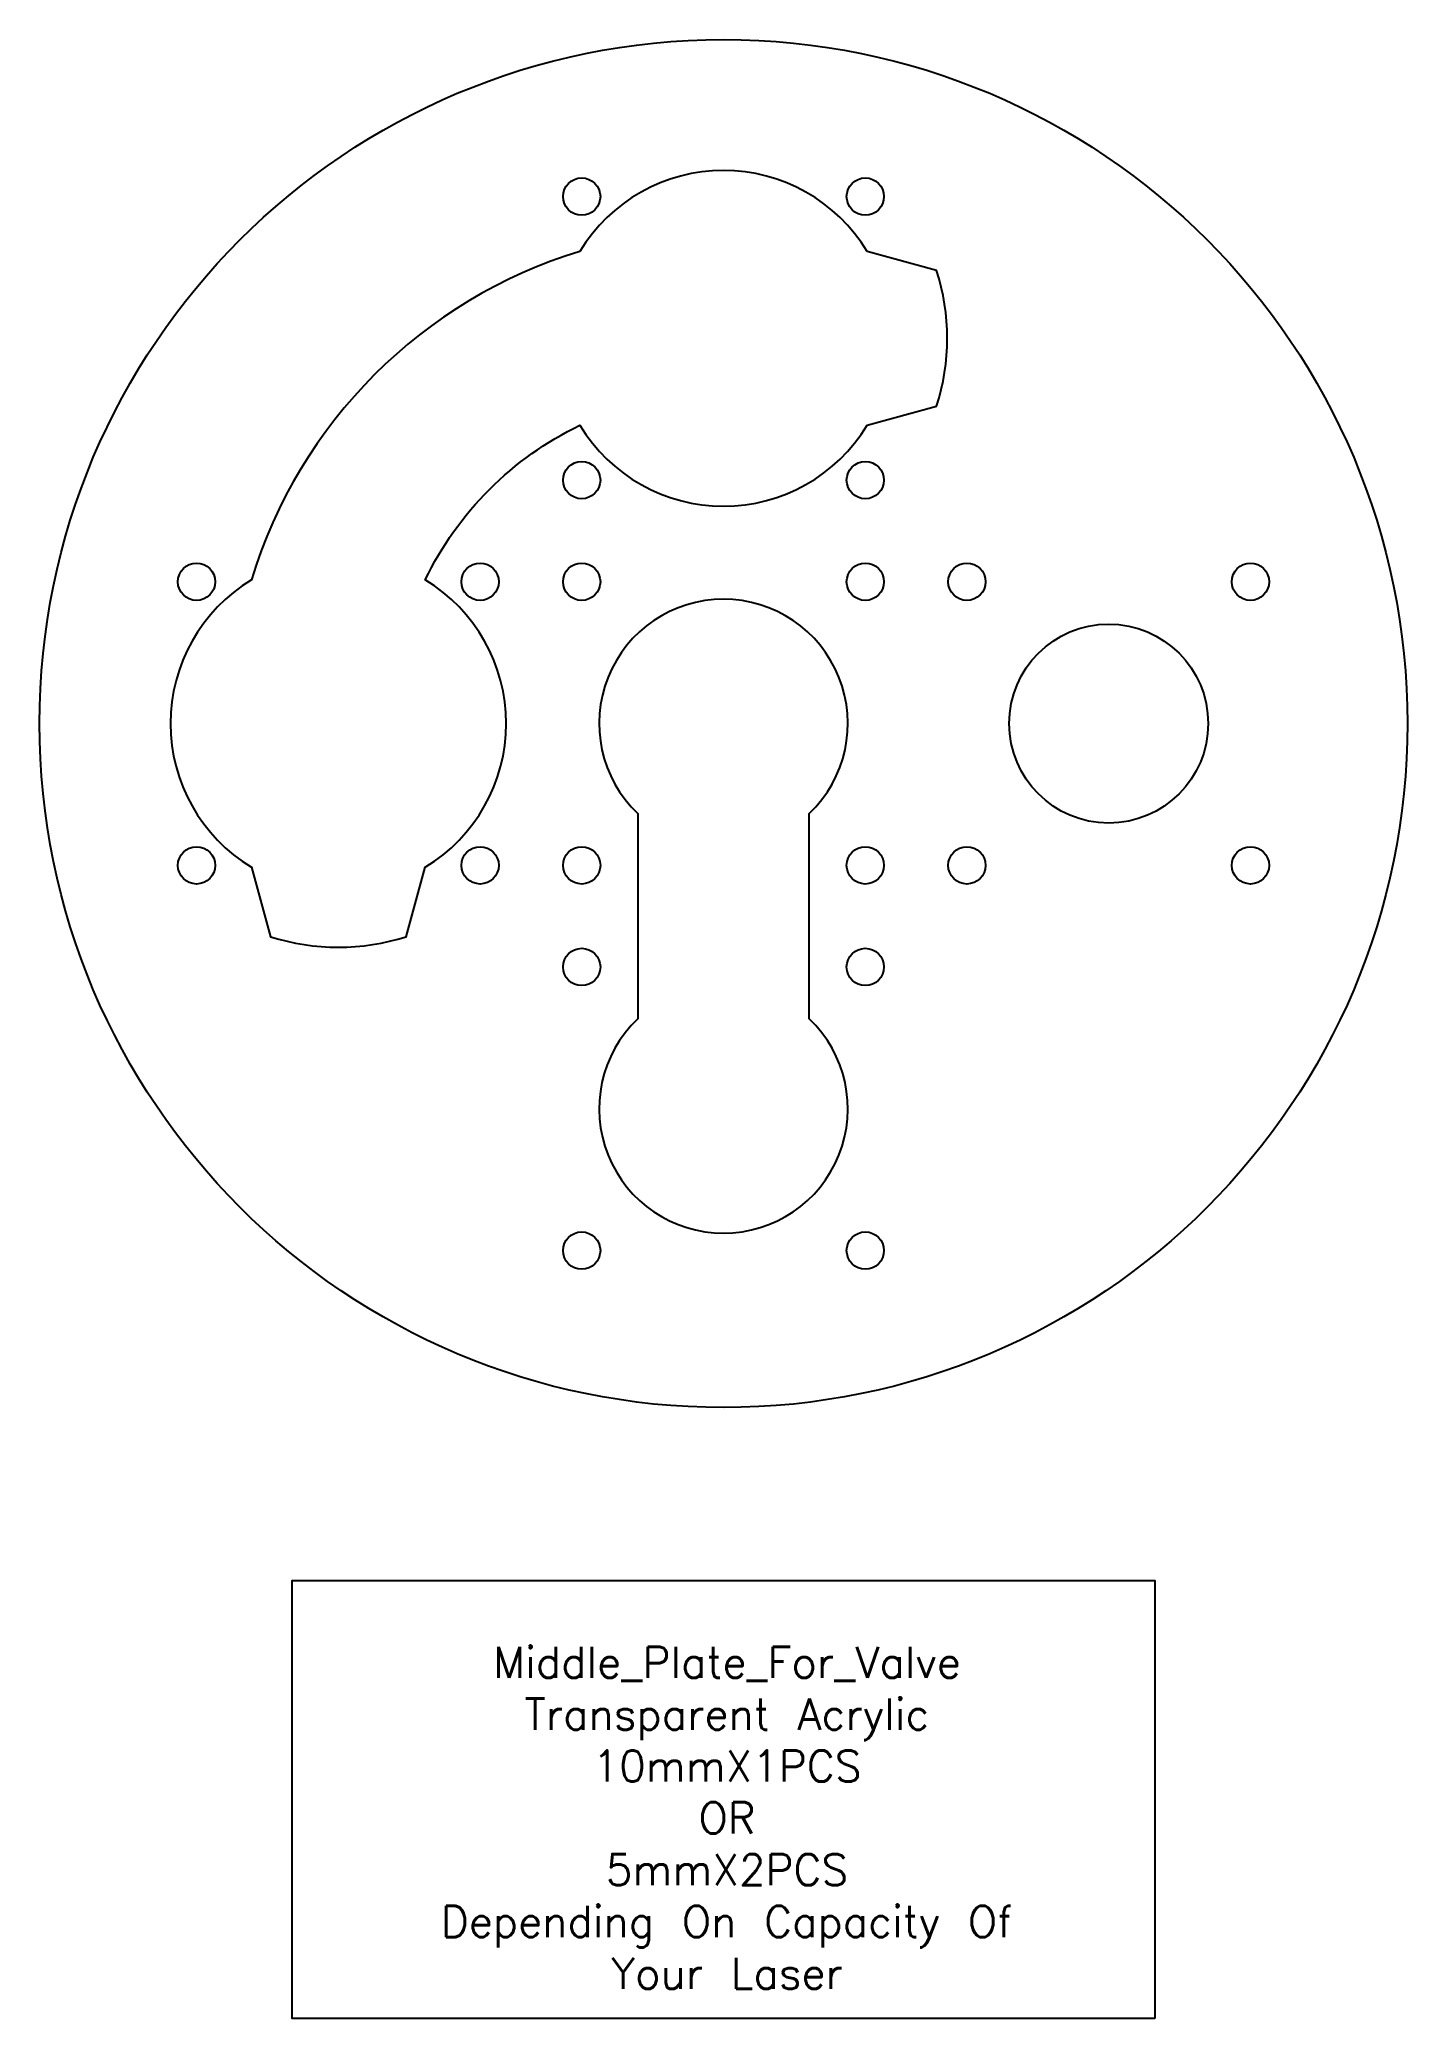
# Model space of a CAD drawing. Header units: millimetres. Extents: x -55 to 55, y -104 to 55.
import ezdxf

# ---------------------------------------------------------------- set-up
doc = ezdxf.new("R2010")
doc.units = ezdxf.units.MM
doc.styles.get("Standard").update_dxf_attribs({"font": 'txt.shx'})

msp = doc.modelspace()

# ---------------------------------------------------------------- linework, layer by layer
at = {"color": 30}
msp.add_lwpolyline([(11.549242, 37.966117, 0.563643), (-11.549242, 37.966117, 0.250073), (-37.966117, 11.549242, 0.563643), (-37.966117, -11.549242), (-36.437278, -17.138723, 0.155481), (-25.514255, -17.138723), (-23.985416, -11.549242, 0.563643), (-23.985416, 11.549242, -0.169933), (-11.549242, 23.985416, 0.563643), (11.549242, 23.985416), (17.138723, 25.514255, 0.155481), (17.138723, 36.437278), (11.549242, 37.966117)], format="xyb", dxfattribs=at)
at = {"color": 2}
msp.add_lwpolyline([(-6.902135, -7.236057), (-6.902135, -23.739709, 2.497207), (6.902135, -23.739709), (6.902135, -7.236057, 2.497207), (-6.902135, -7.236057)], format="xyb", dxfattribs=at)
msp.add_lwpolyline([(34.6875, -104.122), (-34.6875, -104.122), (-34.6875, -68.913667), (34.6875, -68.913667)], close=True)
at = {"color": 30}
for centre, radius in [((0, 0), 55), ((-11.402135, 42.377825), 1.5), ((11.402058, 42.377902), 1.5), ((-11.402058, 19.573631), 1.5), ((11.402135, 19.573708), 1.5), ((-42.377902, 11.402058), 1.5), ((-19.573708, 11.402135), 1.5), ((-11.402135, 11.402058), 1.5), ((11.402058, 11.402135), 1.5), ((19.573631, 11.402058), 1.5), ((42.377825, 11.402135), 1.5), ((30.975767, 0), 8), ((-42.377825, -11.402135), 1.5), ((-19.573631, -11.402058), 1.5), ((-11.402058, -11.402135), 1.5), ((11.402135, -11.402058), 1.5), ((19.573708, -11.402135), 1.5), ((42.377902, -11.402058), 1.5), ((-11.402135, -19.573708), 1.5), ((11.402058, -19.573631), 1.5), ((-11.402058, -42.377902), 1.5), ((11.402135, -42.377825), 1.5)]:
    msp.add_circle(centre, radius, dxfattribs=at)

# ---------------------------------------------------------------- texts
at = {"insert": (-25.610119, -74.241047), "char_height": 2.5, "width": 51.785714, "attachment_point": 1}
msp.add_mtext('\\pxqc;Middle_Plate_For_Valve\\PTransparent Acrylic 10mmX1PCS\\POR\\P5mmX2PCS\\PDepending On Capacity Of Your Laser', dxfattribs=at)

doc.saveas('drawing.dxf')
